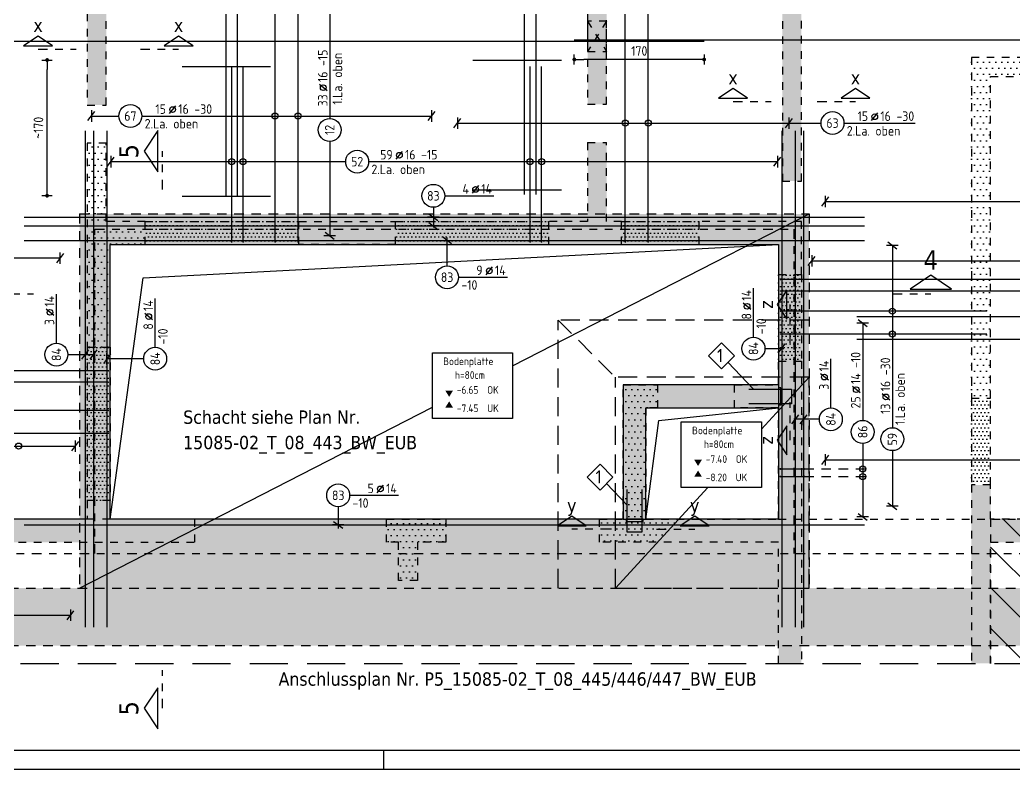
# Model space of a CAD drawing. Extents: x -45 to 98, y -32 to 51.
# Drawn here: x 16.69 to 29.7, y 0 to 9.81 of the extents above; entities that cross this region are included whole.
import ezdxf
from ezdxf.enums import TextEntityAlignment as Align

# ---------------------------------------------------------------- set-up
doc = ezdxf.new("R2010")
doc.units = 0
doc.header["$LTSCALE"] = 0.5
for name, pattern in [('AUSGEZOGEN', [1000.01, 1000, 0.01]), ('DASHDOTSMALL', [1.05, 0.5, -0.25, 0.05, -0.25]), ('DIVIDE2', [0.625, 0.25, -0.125, 0, -0.125, 0, -0.125]), ('DOT', [0.175, 0.05, -0.125]), ('GESTRICHELTX2', [1.5, 1, -0.5]), ('HIDDEN2', [0.187, 0.125, -0.062]), ('PUNKT', [0.175, 0.05, -0.125]), ('STRICHPUNKT2', [0.55, 0.25, -0.125, 0.05, -0.125]), ('VERDECKT', [0.375, 0.25, -0.125]), ('VERDECKTX2', [0.75, 0.5, -0.25])]:
    doc.linetypes.add(name, pattern=pattern)
for name, color, linetype in [('2.UG', 7, 'Continuous'), ('AFB', 7, 'Continuous'), ('AFU', 7, 'Continuous'), ('BETON', 7, 'Continuous'), ('Brüstung 2.UG', 7, 'Continuous'), ('grau_dunkel', 7, 'Continuous'), ('grau_hell', 7, 'Continuous'), ('grau_mittel', 7, 'Continuous'), ('HBT', 7, 'Continuous'), ('HILFE', 7, 'Continuous'), ('koten', 7, 'Continuous'), ('MASSE', 7, 'Continuous'), ('OBJEKT', 7, 'Continuous'), ('RAHMEN', 7, 'Continuous'), ('RND', 7, 'Continuous'), ('SCHNITTE', 7, 'Continuous'), ('SCHRAFF', 7, 'Continuous'), ('TEXT', 7, 'Continuous'), ('VERDECKT', 7, 'Continuous'), ('Versprung oberseitig', 7, 'Continuous'), ('WD', 7, 'Continuous')]:
    doc.layers.add(name, color=color, linetype=linetype)
doc.layers.add('NOPLOT', color=7, linetype='Continuous', plot=False)
doc.styles.add('helv', font='tahoma.ttf')
doc.styles.add('txt', font='isocp.shx')
doc.linetypes.add('AFU_50K', pattern='A,0.15,["/",Standard,S=0.2,R=0,X=-0.01,Y=-0.1],0.07,["/",Standard,S=0.2,R=0,X=-0.01,Y=-0.1],0.15', length=0.37)
doc.dimstyles.new('DOT_I', dxfattribs={"dimscale": 0.5, "dimtxt": 0.25, "dimasz": 0.25, "dimexe": 0.1, "dimexo": 0.3, "dimgap": 0.1, "dimtad": 1, "dimdec": 3, "dimzin": 3, "dimtxsty": 'txt', "dimblk": 'DOT', "dimblk1": 'DOT', "dimblk2": 'DOT', "dimsah": 1, "dimcen": 0.1, "dimse1": 1, "dimse2": 1, "dimazin": 0, "dimtfac": 1, "dimtdec": 4, "dimtix": 1, "dimtmove": 2, "dimatfit": 3, "dimfxl": 0, "dimtvp": 1, "dimtolj": 1, "dimtzin": 0, "dimarcsym": 0})
pattern_1 = [(0, (-77.654074, 474.12091), (0.025, 0.05), [0, -0.05])]
pattern_2 = [(0, (-1.49329, -23.60151), (0.0396875, 0.079375), [0, -0.079375])]

# ---------------------------------------------------------------- blocks, each defined once
blk = doc.blocks.new('okrd_o')
at = {"layer": 'koten', "color": 7, "linetype": 'Continuous'}
blk.add_solid([(-0.125, 0.202), (0.125, 0.202), (0, 0)], dxfattribs=at)
at = {"layer": 'koten', "style": 'txt'}
blk.add_attdef('OKRD', (0.25, 0.1), '', height=0.25, dxfattribs=at)
blk = doc.blocks.new('okrd_u')
at = {"layer": 'koten', "color": 7, "linetype": 'Continuous'}
blk.add_solid([(-0.125, -0.202), (0.125, -0.202), (0, 0)], dxfattribs=at)
at = {"layer": 'koten', "style": 'txt'}
blk.add_attdef('OKRD', (0.25, -0.35), '', height=0.25, dxfattribs=at)
blk = doc.blocks.new('lei_gre')
at = {"layer": 'RND', "color": 7, "linetype": 'Continuous'}
for p, q in [((-0.09, -0.12), (0.09, 0.12)), ((0, 0.15), (0, -0.15))]:
    blk.add_line(p, q, dxfattribs=at)
blk = doc.blocks.new('RND_LEI')
at = {"layer": 'RND', "color": 7, "linetype": 'Continuous'}
blk.add_line((1.022, 0.066), (1.19, 0.27), dxfattribs=at)
for centre, radius in [((0, 0), 0.3), ((1.106, 0.168), 0.075)]:
    blk.add_circle(centre, radius, dxfattribs=at)
at = {"layer": 'RND', "color": 7, "linetype": 'Continuous', "style": 'txt'}
blk.add_attdef('ANZ', text='', height=0.25, dxfattribs=at).set_placement((0.931, 0.057), align=Align.RIGHT)
for tag, p in [('DUM', (1.253, 0.057)), ('ABSTD', (1.674, 0.057)), ('POSTXT', (0.374, -0.327))]:
    blk.add_attdef(tag, p, '', height=0.25, dxfattribs=at)
blk.add_attdef('POSL', text='', height=0.25, dxfattribs=at).set_placement((0, 0), align=Align.MIDDLE)
blk = doc.blocks.new('DOT')
at = {"layer": 'MASSE', "color": 7, "linetype": 'Continuous'}
for p, q in [((0, 0), (-1, 0)), ((0, 0.54), (0, -0.54))]:
    blk.add_line(p, q, dxfattribs=at)
at = {"layer": 'MASSE', "color": 7, "linetype": 'Continuous', "const_width": 0.2}
blk.add_lwpolyline([(-0.1, 0, 1), (0.1, 0, 1)], format="xyb", close=True, dxfattribs=at)
blk = doc.blocks.new('*D53')
at = {"layer": 'Defpoints', "color": 0, "linetype": 'AUSGEZOGEN', "transparency": 16777216}
for p in [(17.045, 9.287), (17.045, 9.287), (17.045, 7.51)]:
    blk.add_point(p, dxfattribs=at)
at = {"layer": 'MASSE', "color": 0, "linetype": 'AUSGEZOGEN', "lineweight": -2, "transparency": 16777216}
blk.add_line((17.045, 7.635), (17.045, 9.162), dxfattribs=at)
at = {"layer": 'MASSE', "color": 0, "linetype": 'AUSGEZOGEN', "lineweight": -2, "transparency": 16777216, "xscale": 0.125, "yscale": 0.125, "zscale": 0.125}
for p, rotation in [((17.045, 9.287), 90), ((17.045, 7.51), 270)]:
    blk.add_blockref('DOT', p, dxfattribs=dict(at, rotation=rotation))
at = {"layer": 'MASSE', "color": 0, "linetype": 'AUSGEZOGEN', "transparency": 16777216, "insert": (16.932, 8.399), "char_height": 0.125, "attachment_point": 5, "rotation": 90, "style": 'txt'}
blk.add_mtext('\\A1;~170', dxfattribs=at)
blk = doc.blocks.new('*D55')
at = {"layer": 'Defpoints', "color": 0, "linetype": 'AUSGEZOGEN', "transparency": 16777216}
for p in [(23.947, 9.294), (23.947, 9.294), (25.647, 9.294)]:
    blk.add_point(p, dxfattribs=at)
at = {"layer": 'MASSE', "color": 0, "linetype": 'AUSGEZOGEN', "lineweight": -2, "transparency": 16777216}
blk.add_line((25.522, 9.294), (24.072, 9.294), dxfattribs=at)
at = {"layer": 'MASSE', "color": 0, "linetype": 'AUSGEZOGEN', "lineweight": -2, "transparency": 16777216, "xscale": 0.125, "yscale": 0.125, "zscale": 0.125, "rotation": 180}
blk.add_blockref('DOT', (23.947, 9.294), dxfattribs=at)
at = {"layer": 'MASSE', "color": 0, "linetype": 'AUSGEZOGEN', "lineweight": -2, "transparency": 16777216, "xscale": 0.125, "yscale": 0.125, "zscale": 0.125}
blk.add_blockref('DOT', (25.647, 9.294), dxfattribs=at)
at = {"layer": 'MASSE', "color": 0, "linetype": 'AUSGEZOGEN', "transparency": 16777216, "insert": (24.797, 9.406), "char_height": 0.125, "attachment_point": 5, "style": 'txt'}
blk.add_mtext('\\A1;170', dxfattribs=at)
blk = doc.blocks.new('A0-38-5')
at = {"layer": 'RAHMEN', "color": 5}
blk.add_line((2, 0.5), (156.4, 0.5), dxfattribs=at)
at = {"layer": 'RAHMEN', "color": 7}
blk.add_line((42.9, 0.5), (42.9, 0), dxfattribs=at)
at = {"layer": 'RAHMEN'}
blk.add_line((0, 0), (156.9, 0), dxfattribs=at)
blk = doc.blocks.new('SCHN-1')
at = {"layer": 'SCHNITTE', "color": 5, "linetype": 'Continuous'}
blk.add_lwpolyline([(0.54, 0.125), (0, 0.485), (-0.54, 0.125)], close=True, dxfattribs=at)
at = {"layer": 'SCHNITTE', "color": 6, "linetype": 'Continuous', "style": 'helv'}
blk.add_attdef('SCHN-1', text='', height=0.5, dxfattribs=at).set_placement((0, 0.635), align=Align.CENTER)
blk = doc.blocks.new('SCHN-2')
at = {"layer": 'SCHNITTE', "color": 6, "linetype": 'Continuous'}
blk.add_lwpolyline([(0.378, 0.088), (0, 0.34), (-0.378, 0.088)], close=True, dxfattribs=at)
at = {"layer": 'SCHNITTE', "color": 1, "linetype": 'DASHDOTSMALL', "style": 'helv'}
blk.add_attdef('SCHN-2', text='', height=0.35, dxfattribs=at).set_placement((0, 0.45), align=Align.CENTER)

msp = doc.modelspace()

# ---------------------------------------------------------------- hatches: boundary and pattern name
at = {"layer": 'Brüstung 2.UG', "linetype": 'DOT'}
h = msp.add_hatch(dxfattribs=at)
h.set_pattern_fill('DOTS', color=102, scale=0.8, double=1)
h.set_pattern_definition(pattern_1)
h.paths.add_polyline_path([(18.3302, 7.172), (18.3302, 6.872), (20.3402, 6.872), (20.3402, 7.172)])
h = msp.add_hatch(dxfattribs=at)
h.set_pattern_fill('DOTS', color=102, scale=0.8, double=1)
h.set_pattern_definition(pattern_1)
h.paths.add_polyline_path([(21.6002, 7.172), (21.6002, 6.872), (23.6102, 6.872), (23.6102, 7.172)])
h = msp.add_hatch(dxfattribs=at)
h.set_pattern_fill('DOTS', color=102, scale=0.8, double=1)
h.set_pattern_definition(pattern_1)
h.paths.add_polyline_path([(24.5652, 7.172), (24.5652, 6.872), (25.5752, 6.872), (25.5752, 7.172)])
h = msp.add_hatch(dxfattribs=at)
h.set_pattern_fill('DOTS', color=102, scale=0.8, double=1)
h.set_pattern_definition(pattern_1)
h.paths.add_polyline_path([(26.6202, 5.342), (26.9202, 5.342), (26.9202, 6.477), (26.6202, 6.477)])
h = msp.add_hatch(dxfattribs=at)
h.set_pattern_fill('DOTS', color=102, scale=0.8, double=1)
h.set_pattern_definition(pattern_1)
h.paths.add_polyline_path([(17.8702, 5.527), (17.5702, 5.527), (17.5702, 3.517), (17.8702, 3.517)])
h = msp.add_hatch(dxfattribs=at)
h.set_pattern_fill('DOTS', color=102, scale=0.8, double=1)
h.set_pattern_definition(pattern_1)
h.paths.add_polyline_path([(29.3952, 4.857), (29.1452, 4.857), (29.1452, 3.722), (29.3952, 3.722)])
at = {"layer": 'grau_dunkel'}
h = msp.add_hatch(color=21, dxfattribs=at)
h.paths.add_polyline_path([(27.0202, 7.272), (17.4702, 7.272), (17.4702, 3.272), (17.8702, 3.272), (17.8702, 6.872), (26.6202, 6.872), (26.6202, 5.1332), (27.0202, 5.1332)])
h.paths.add_polyline_path([(24.8839, 3.272), (24.5839, 3.272), (24.4839, 3.272), (24.4839, 2.372), (27.0202, 2.372), (27.0202, 3.272), (26.6202, 3.272)])
h.paths.add_polyline_path([(24.4839, 2.372), (24.4839, 3.272), (17.8702, 3.272), (17.4702, 3.272), (17.4702, 2.372)])
h.paths.add_polyline_path([(26.6202, 3.272), (27.0202, 3.272), (27.0202, 5.1332), (26.6202, 5.1332), (26.6202, 5.0332), (26.6202, 4.7332)], flags=16)
at = {"layer": 'grau_hell'}
h = msp.add_hatch(color=9, dxfattribs=at)
h.paths.add_polyline_path([(40.9252, 1.617), (40.1702, 2.372), (4.1702, 2.372), (4.1702, 1.617)])
h.paths.add_polyline_path([(40.1702, 2.372), (40.9252, 1.617), (40.9252, 3.272), (40.1702, 3.272)])
at = {"layer": 'grau_mittel'}
msp.add_hatch(color=61, dxfattribs=at).paths.add_polyline_path([(26.6202, 5.032), (24.5852, 5.032), (24.5852, 3.272), (24.8852, 3.272), (24.8852, 4.732), (26.6202, 4.732)])
at = {"layer": 'SCHRAFF', "linetype": 'AUSGEZOGEN'}
h = msp.add_hatch(dxfattribs=at)
h.set_pattern_fill('DOTS', scale=0.05, double=1)
h.set_pattern_definition(pattern_2)
h.paths.add_polyline_path([(38.2202, 11.997), (38.2202, 14.772), (39.8702, 14.772), (39.8702, 11.997)], flags=16)
h.paths.add_polyline_path([(4.1702, 1.3845), (4.4702, 1.3845), (4.4702, 2.972), (7.8952, 2.972), (7.8952, 1.3845), (8.1452, 1.3845), (8.1452, 3.947), (7.8952, 3.947), (7.8952, 3.272), (4.4702, 3.272), (4.4702, 10.757), (7.8952, 10.757), (7.8952, 9.682), (8.1452, 9.682), (8.1452, 11.697), (8.8102, 11.697), (8.8102, 11.997), (7.6802, 11.997), (7.6802, 13.357), (15.1502, 13.357), (15.1502, 11.997), (14.9502, 11.997), (14.9502, 11.697), (17.5702, 11.697), (17.5702, 8.697), (17.8202, 8.697), (17.8202, 11.697), (24.1202, 11.697), (24.1202, 8.707), (24.3702, 8.707), (24.3702, 11.697), (26.9202, 11.697), (26.9202, 13.417), (26.6702, 13.417), (26.6702, 11.997), (22.2902, 11.997), (22.2902, 14.772), (26.6702, 14.772), (26.6702, 14.552), (26.9202, 14.552), (26.9202, 14.772), (29.1452, 14.772), (29.1452, 13.722), (29.3952, 13.722), (29.3952, 14.772), (37.9202, 14.772), (37.9202, 11.997), (29.3952, 11.997), (29.3952, 12.587), (29.1452, 12.587), (29.1452, 11.697), (31.6452, 11.697), (31.6452, 11.512), (31.8952, 11.512), (31.8952, 11.697), (39.8702, 11.697), (39.8702, 3.272), (31.8952, 3.272), (31.8952, 8.422), (31.6452, 8.422), (31.6452, 3.272), (29.3952, 3.272), (29.3952, 3.722), (29.1452, 3.722), (29.1452, 1.3845), (29.3952, 1.3845), (29.3952, 2.972), (36.6452, 2.972), (36.6452, 1.3845), (36.8952, 1.3845), (36.8952, 2.972), (39.1452, 2.972), (39.1452, 1.3845), (39.3952, 1.3845), (39.3952, 2.972), (42.8702, 2.972), (42.8702, 1.3845), (43.1702, 1.3845), (43.1702, 3.272), (40.1702, 3.272), (40.1702, 15.072), (21.9902, 15.072), (21.9902, 11.997), (15.4502, 11.997), (15.4502, 13.657), (7.3802, 13.657), (7.3802, 11.057), (4.1702, 11.057)])
h = msp.add_hatch(dxfattribs=at)
h.set_pattern_fill('DOTS', scale=0.05, double=1)
h.set_pattern_definition(pattern_2)
h.paths.add_polyline_path([(26.9202, 11.197), (26.6702, 11.197), (26.6702, 7.702), (26.9202, 7.702)])
h.paths.add_polyline_path([(21.6002, 7.172), (20.3402, 7.172), (20.3402, 6.872), (21.6002, 6.872)])
h.paths.add_polyline_path([(24.5652, 7.172), (24.3702, 7.172), (24.3702, 8.207), (24.1202, 8.207), (24.1202, 7.172), (23.6102, 7.172), (23.6102, 6.872), (24.5652, 6.872)])
h.paths.add_polyline_path([(26.8253, 7.172), (25.5752, 7.172), (25.5752, 6.872), (26.2406, 6.872)])
h.paths.add_polyline_path([(26.9202, 7.172), (26.8253, 7.172), (26.2406, 6.872), (26.6202, 6.872), (26.6202, 6.477), (26.9202, 6.477)])
h.paths.add_polyline_path([(26.9202, 5.0231), (26.9202, 5.342), (26.6202, 5.342), (26.6202, 5.032), (26.0452, 5.032), (26.0452, 4.732), (26.6202, 4.732), (26.6202, 4.6965)])
h.paths.add_polyline_path([(26.6202, 1.3845), (26.9202, 1.3845), (26.9202, 5.0231), (26.6202, 4.6965), (26.6202, 3.272), (25.3119, 3.272), (25.0363, 2.972), (26.6202, 2.972)])
h = msp.add_hatch(dxfattribs=at)
h.set_pattern_fill('DOTS', scale=0.05, double=1)
h.set_pattern_definition(pattern_2)
h.paths.add_polyline_path([(31.8952, 9.502), (31.6452, 9.502), (31.6452, 9.322), (29.1452, 9.322), (29.1452, 4.857), (29.3952, 4.857), (29.3952, 9.072), (31.6452, 9.072), (31.6452, 8.622), (31.8952, 8.622)])
h = msp.add_hatch(dxfattribs=at)
h.set_pattern_fill('DOTS', scale=0.05, double=1)
h.set_pattern_definition(pattern_2)
h.paths.add_polyline_path([(18.3302, 7.172), (17.8202, 7.172), (17.8202, 8.197), (17.5702, 8.197), (17.5702, 5.527), (17.8702, 5.527), (17.8702, 6.872), (18.3302, 6.872)])
h = msp.add_hatch(dxfattribs=at)
h.set_pattern_fill('DOTS', scale=0.05, double=1)
h.set_pattern_definition(pattern_2)
h.paths.add_polyline_path([(24.8852, 4.732), (25.0352, 4.732), (25.0352, 5.032), (24.5852, 5.032), (24.5852, 3.272), (24.2752, 3.272), (24.2752, 2.972), (25.0363, 2.972), (25.3119, 3.272), (24.8852, 3.272)])
h = msp.add_hatch(dxfattribs=at)
h.set_pattern_fill('DOTS', scale=0.05, double=1)
h.set_pattern_definition(pattern_2)
h.paths.add_polyline_path([(18.9802, 3.1468), (18.6396, 2.972), (18.9802, 2.972)], flags=17)
h.paths.add_polyline_path([(10.3702, 1.3845), (10.6702, 1.3845), (10.6702, 2.972), (18.6396, 2.972), (18.9802, 3.1468), (18.9802, 3.272), (17.8702, 3.272), (17.8702, 3.517), (17.5702, 3.517), (17.5702, 3.272), (13.1802, 3.272), (13.1802, 3.422), (12.9302, 3.422), (12.9302, 3.272), (10.6702, 3.272), (10.6702, 3.422), (10.3702, 3.422)])
h = msp.add_hatch(dxfattribs=at)
h.set_pattern_fill('DOTS', scale=0.05, double=1)
h.set_pattern_definition([(0, (0, -0.51239), (0.0396875, 0.079375), [0, -0.079375])])
h.paths.add_polyline_path([(22.2652, 3.272), (21.4902, 3.272), (21.4902, 2.972), (21.6452, 2.972), (21.6452, 2.472), (21.8952, 2.472), (21.8952, 2.972), (22.2652, 2.972)])
h = msp.add_hatch(dxfattribs=at)
h.set_pattern_fill('ANSI31', color=8, scale=3, angle=90, style=0, double=1)
h.set_pattern_definition([(135, (-74.4147, 543.17856), (-0.26516504, -0.26516504), [])])
h.paths.add_polyline_path([(29.3952, 1.3845), (36.7702, 1.3845), (36.7702, 3.272), (29.3952, 3.272)])
h.paths.add_polyline_path([(36.7702, 1.3845), (36.8952, 1.3845), (36.8952, 3.272), (36.7702, 3.272)])

# ---------------------------------------------------------------- linework, layer by layer
at = {"layer": '2.UG', "color": 7, "linetype": 'DOT'}
for p, q in [((17.5702, 11.697), (17.5702, 8.697)), ((17.8202, 8.697), (17.8202, 11.697)), ((24.1202, 11.697), (24.1202, 8.707)), ((24.3702, 8.707), (24.3702, 11.697)), ((26.6702, 11.197), (26.6702, 7.702)), ((26.9202, 7.702), (26.9202, 11.197)), ((31.6452, 9.322), (29.1452, 9.322)), ((29.1452, 9.322), (29.1452, 4.857)), ((29.3952, 4.857), (29.3952, 9.072)), ((29.3952, 9.072), (31.6452, 9.072)), ((24.1202, 8.707), (24.3702, 8.707)), ((24.1202, 8.207), (24.1202, 7.172)), ((24.1202, 8.207), (24.3702, 8.207)), ((24.3702, 7.172), (24.3702, 8.207)), ((17.5702, 8.197), (17.5702, 5.527)), ((17.8202, 7.172), (17.8202, 8.197)), ((26.6702, 7.702), (26.9202, 7.702)), ((18.3302, 7.172), (17.8202, 7.172)), ((18.3302, 6.872), (18.3302, 7.172)), ((24.1202, 7.172), (23.6102, 7.172)), ((23.6102, 7.172), (23.6102, 6.872)), ((24.5652, 7.172), (24.3702, 7.172)), ((24.5652, 6.872), (24.5652, 7.172)), ((26.9202, 7.172), (25.5752, 7.172)), ((25.5752, 7.172), (25.5752, 6.872)), ((26.9202, 6.477), (26.9202, 7.172)), ((17.8702, 5.527), (17.8702, 6.872)), ((17.8702, 6.872), (18.3302, 6.872)), ((23.6102, 6.872), (24.5652, 6.872)), ((25.5752, 6.872), (26.6202, 6.872)), ((26.6202, 6.872), (26.6202, 6.477)), ((26.6202, 6.477), (26.9202, 6.477)), ((17.5702, 5.527), (17.8702, 5.527)), ((29.1452, 4.857), (29.3952, 4.857)), ((29.3952, 3.722), (29.1452, 3.722)), ((29.1452, 3.722), (29.1452, 1.3845)), ((29.3952, 3.272), (29.3952, 3.722)), ((31.6452, 3.272), (29.3952, 3.272))]:
    msp.add_line(p, q, dxfattribs=at)
for points in [[(17.5702, 8.697), (17.8202, 8.697)], [(17.8202, 8.197), (17.5702, 8.197)], [(26.6202, 1.3845), (26.6202, 2.972), (24.2752, 2.972), (24.2752, 3.272), (24.5852, 3.272), (24.5852, 5.032), (25.0352, 5.032), (25.0352, 4.732), (24.8852, 4.732), (24.8852, 3.272), (26.6202, 3.272), (26.6202, 4.732), (26.0452, 4.732), (26.0452, 5.032), (26.6202, 5.032), (26.6202, 5.342), (26.9202, 5.342), (26.9202, 1.3845)], [(10.6702, 1.3845), (10.6702, 2.972), (18.9802, 2.972), (18.9802, 3.272), (17.8702, 3.272), (17.8702, 3.517), (17.5702, 3.517), (17.5702, 3.272), (13.1802, 3.272), (13.1802, 3.422), (12.9302, 3.422), (12.9302, 3.272), (10.6702, 3.272), (10.6702, 3.422), (10.3702, 3.422)], [(21.4902, 3.272), (22.2652, 3.272), (22.2652, 2.972), (21.8952, 2.972), (21.8952, 2.472), (21.6452, 2.472), (21.6452, 2.972), (21.4902, 2.972), (21.4902, 3.272)], [(29.3952, 1.3845), (29.3952, 2.972), (36.6452, 2.972), (36.6452, 1.3845)]]:
    msp.add_lwpolyline(points, dxfattribs=at)
msp.add_lwpolyline([(20.3402, 7.172), (21.6002, 7.172), (21.6002, 6.872), (20.3402, 6.872)], close=True, dxfattribs=at)
at = {"layer": 'AFB', "color": 1, "linetype": 'DIVIDE2'}
for p, q in [((17.6702, 7.072), (26.8202, 7.072)), ((17.6702, 2.822), (17.6702, 7.072)), ((26.8202, 7.072), (26.8202, 2.822)), ((4.3452, 2.822), (39.9952, 2.822))]:
    msp.add_line(p, q, dxfattribs=at)
at = {"layer": 'AFU', "color": 8, "linetype": 'AFU_50K'}
for p, q in [((26.6202, 5.032), (26.6202, 4.732)), ((24.5852, 3.272), (24.8852, 3.272))]:
    msp.add_line(p, q, dxfattribs=at)
at = {"layer": 'BETON', "color": 6, "linetype": 'AUSGEZOGEN'}
for p, q in [((26.6202, 5.032), (24.5852, 5.032)), ((24.5852, 5.032), (24.5852, 3.272)), ((24.8852, 4.732), (26.6202, 4.732)), ((24.8852, 3.272), (24.8852, 4.732))]:
    msp.add_line(p, q, dxfattribs=at)
for points in [[(24.5852, 3.272), (17.8702, 3.272), (17.8702, 6.872), (26.6202, 6.872), (26.6202, 5.032)], [(26.6202, 4.732), (26.6202, 3.272), (24.8852, 3.272)]]:
    msp.add_lwpolyline(points, dxfattribs=at)
at = {"layer": 'Brüstung 2.UG', "color": 102, "linetype": 'DOT'}
for p, q in [((18.3302, 7.172), (20.3402, 7.172)), ((21.6002, 7.172), (23.6102, 7.172)), ((24.5652, 7.172), (25.5752, 7.172)), ((18.3302, 6.872), (20.3402, 6.872)), ((21.6002, 6.872), (23.6102, 6.872)), ((24.5652, 6.872), (25.5752, 6.872)), ((26.6202, 6.477), (26.6202, 5.342)), ((26.9202, 6.477), (26.9202, 5.342)), ((17.5702, 5.527), (17.5702, 3.517)), ((17.8702, 5.527), (17.8702, 3.517)), ((29.1452, 4.857), (29.1452, 3.722)), ((29.3952, 3.722), (29.3952, 4.857))]:
    msp.add_line(p, q, dxfattribs=at)
at = {"layer": 'HBT', "color": 7, "linetype": 'AUSGEZOGEN'}
for points in [[(25.8721, 5.2439), (25.7024, 5.4136), (25.8721, 5.5833), (26.0418, 5.4136)], [(24.2833, 3.6554), (24.1136, 3.8251), (24.2833, 3.9948), (24.453, 3.8251)]]:
    msp.add_lwpolyline(points, close=True, dxfattribs=at)
at = {"layer": 'HILFE', "color": 102, "linetype": 'AUSGEZOGEN'}
for p, q in [((23.1384, 5.2803), (27.0202, 7.272)), ((18.3005, 6.4338), (26.6202, 6.872)), ((17.8702, 3.272), (18.3005, 6.4338)), ((25.957, 5.3287), (26.2915, 4.978)), ((26.3969, 4.4533), (27.0202, 5.132)), ((17.4702, 2.372), (22.0889, 4.7418)), ((25.0522, 4.566), (26.6202, 4.732)), ((24.8852, 3.272), (25.0522, 4.566)), ((24.3681, 3.7402), (24.6392, 3.456)), ((24.4842, 2.3709), (25.694, 3.6881))]:
    msp.add_line(p, q, dxfattribs=at)
at = {"layer": 'HILFE', "color": 102, "linetype": 'GESTRICHELTX2'}
msp.add_line((3.9476, 1.3845), (43.9156, 1.3845), dxfattribs=at)
at = {"layer": 'NOPLOT', "color": 191, "linetype": 'AUSGEZOGEN'}
for p, q in [((22.6201, 9.2873), (23.7778, 9.2873)), ((18.8119, 9.2039), (19.9697, 9.2039)), ((22.6201, 7.5873), (23.7778, 7.5873)), ((18.8119, 7.5039), (19.9697, 7.5039))]:
    msp.add_line(p, q, dxfattribs=at)
at = {"layer": 'OBJEKT', "color": 1, "linetype": 'AUSGEZOGEN'}
for points in [[(22.0889, 5.4538), (23.1384, 5.4538), (23.1384, 4.5937), (22.0889, 4.5937)], [(25.3474, 4.5482), (26.3969, 4.5482), (26.3969, 3.6881), (25.3474, 3.6881)]]:
    msp.add_lwpolyline(points, close=True, dxfattribs=at)
at = {"layer": 'RND', "color": 7, "linetype": 'AUSGEZOGEN'}
for p, q in [((20.7446, 11.6379), (20.7446, 8.5219)), ((17.625, 8.5538), (17.9856, 8.5538)), ((18.2856, 8.5538), (22.0789, 8.5538)), ((22.4163, 8.4608), (26.7561, 8.4608)), ((26.7561, 8.4608), (27.1769, 8.4608)), ((27.4769, 8.4608), (28.4082, 8.4608)), ((20.7446, 8.2219), (20.7446, 6.9858)), ((17.8801, 7.9561), (20.9539, 7.9561)), ((21.2539, 7.9561), (26.6052, 7.9561)), ((22.2514, 7.5088), (22.8914, 7.5088)), ((27.2321, 7.4349), (36.5701, 7.4349)), ((28.1106, 6.86), (28.1106, 4.4712)), ((17.2142, 6.6921), (15.2906, 6.6921)), ((27.0544, 6.656), (37.0907, 6.656)), ((22.4312, 6.4424), (23.0712, 6.4424)), ((26.2919, 5.6581), (26.2919, 6.2981)), ((17.1669, 5.5795), (17.1669, 6.2195)), ((18.4597, 5.5243), (18.4597, 6.1643)), ((27.7217, 5.8425), (27.7217, 4.5668)), ((27.3052, 4.7317), (27.3052, 5.3717)), ((8.5898, 4.2308), (17.4135, 4.2308)), ((27.7217, 4.2668), (27.7217, 3.3047)), ((28.1106, 4.1712), (28.1106, 3.4441)), ((27.2321, 4.0512), (36.5701, 4.0512)), ((21.0058, 3.586), (21.6458, 3.586)), ((13.9388, 2.0152), (17.3518, 2.0152))]:
    msp.add_line(p, q, dxfattribs=at)
at = {"layer": 'RND', "color": 102, "linetype": 'AUSGEZOGEN'}
for p, q in [((22.1014, 7.3588), (22.1014, 7.0956)), ((22.2812, 6.5924), (22.2812, 6.9609)), ((26.4419, 5.5081), (26.6913, 5.5081)), ((17.3169, 5.4295), (17.6684, 5.4295)), ((18.3097, 5.3743), (17.8168, 5.3743)), ((27.1552, 4.5817), (26.8209, 4.5817)), ((20.8558, 3.436), (20.8558, 3.1514))]:
    msp.add_line(p, q, dxfattribs=at)
at = {"layer": 'RND', "color": 102, "linetype": 'VERDECKT'}
for p, q in [((26.9566, 3.9317), (27.7717, 3.9317)), ((26.9566, 3.8317), (27.7717, 3.8317))]:
    msp.add_line(p, q, dxfattribs=at)
at = {"layer": 'RND', "color": 1, "linetype": 'AUSGEZOGEN'}
for points in [[(23.2954, 7.5278), (23.2954, 15.0278)], [(23.4454, 7.5278), (23.4454, 15.0278)], [(24.6143, 6.9039), (24.6143, 14.4539)], [(24.9143, 6.9039), (24.9143, 14.4539)], [(19.3887, 7.5099), (19.3887, 11.9599)], [(19.5387, 7.5099), (19.5387, 11.9599)], [(20.0298, 6.9039), (20.0298, 11.9563)], [(20.3298, 6.9039), (20.3298, 11.9563)], [(25.6466, 9.5287), (11.6466, 9.5287)], [(25.6466, 9.5287), (11.6466, 9.5287)], [(25.6466, 9.5287), (11.6466, 9.5287)], [(25.6466, 9.5287), (11.6466, 9.5287)], [(35.9466, 9.5464), (23.9466, 9.5464)], [(19.4614, 6.9039), (19.4614, 9.2039)], [(19.6114, 6.9039), (19.6114, 9.2039)], [(23.3681, 6.9039), (23.3681, 9.2039)], [(23.5181, 6.9039), (23.5181, 9.2039)], [(17.5447, 8.3592), (17.5447, 1.8592)], [(17.6533, 8.3592), (17.6533, 1.8592)], [(17.8286, 8.3592), (17.8286, 1.8592)], [(26.6619, 8.3592), (26.6619, 1.8592)], [(26.8371, 8.3592), (26.8371, 1.8592)], [(26.9458, 8.3592), (26.9458, 1.8592)], [(16.7452, 7.2297), (27.7452, 7.2297)], [(16.7452, 7.1146), (27.7452, 7.1146)], [(16.7452, 6.9243), (27.7452, 6.9243)], [(39.1466, 6.4117), (26.6466, 6.4117)], [(39.1466, 6.2617), (26.6466, 6.2617)], [(29.3466, 5.9979), (26.6466, 5.9979)], [(40.1466, 5.9254), (27.6466, 5.9254)], [(29.3466, 5.6979), (26.6466, 5.6979)], [(40.1466, 5.6254), (27.6466, 5.6254)], [(17.8466, 5.2169), (8.3966, 5.2169)], [(17.8466, 5.0669), (8.3966, 5.0669)], [(26.2302, 4.978), (26.6202, 4.978), (26.7902, 4.978), (26.7902, 4.786), (26.6202, 4.786), (26.2302, 4.786)], [(17.8466, 4.6978), (11.7966, 4.6978)], [(17.8466, 4.3978), (11.7966, 4.3978)], [(26.6446, 3.9317), (26.9566, 3.9317)], [(26.6446, 3.8317), (26.9566, 3.8317)], [(24.8312, 3.662), (24.8312, 3.272), (24.8312, 3.102), (24.6392, 3.102), (24.6392, 3.272), (24.6392, 3.662)], [(16.7452, 3.1998), (27.7452, 3.1998)]]:
    msp.add_lwpolyline(points, dxfattribs=at)
at = {"layer": 'RND', "color": 7, "linetype": 'AUSGEZOGEN'}
for points, const_width in [([(19.4564, 6.9039, 1), (19.4664, 6.9039, 1)], 0.01), ([(19.6064, 6.9039, 1), (19.6164, 6.9039, 1)], 0.01), ([(20.0248, 6.9039, 1), (20.0348, 6.9039, 1)], 0.01), ([(20.3248, 6.9039, 1), (20.3348, 6.9039, 1)], 0.01), ([(23.3631, 6.9039, 1), (23.3731, 6.9039, 1)], 0.01), ([(23.5131, 6.9039, 1), (23.5231, 6.9039, 1)], 0.01), ([(24.6093, 6.9039, 1), (24.6193, 6.9039, 1)], 0.01), ([(24.9093, 6.9039, 1), (24.9193, 6.9039, 1)], 0.01), ([(26.6416, 6.4117, 1), (26.6516, 6.4117, 1)], 0.01), ([(26.6416, 6.2617, 1), (26.6516, 6.2617, 1)], 0.01), ([(26.6416, 5.9979, 1), (26.6516, 5.9979, 1)], 0.01), ([(26.6416, 5.6979, 1), (26.6516, 5.6979, 1)], 0.01), ([(17.8416, 5.2169, 1), (17.8516, 5.2169, 1)], 0.01), ([(17.8416, 5.0669, 1), (17.8516, 5.0669, 1)], 0.01), ([(17.8416, 4.6978, 1), (17.8516, 4.6978, 1)], 0.01), ([(17.8416, 4.3978, 1), (17.8516, 4.3978, 1)], 0.01), ([(26.6384, 3.9317, 1), (26.6509, 3.9317, 1)], 0.0125), ([(26.9504, 3.9317, 1), (26.9629, 3.9317, 1)], 0.0125), ([(26.6384, 3.8317, 1), (26.6509, 3.8317, 1)], 0.0125), ([(26.9504, 3.8317, 1), (26.9629, 3.8317, 1)], 0.0125)]:
    msp.add_lwpolyline(points, format="xyb", close=True, dxfattribs=dict(at, const_width=const_width))
at = {"layer": 'RND', "color": 102, "linetype": 'AUSGEZOGEN'}
for points in [[(26.6502, 4.771), (26.6502, 4.993), (26.6202, 4.993), (26.6202, 4.771)], [(24.6242, 3.242), (24.8462, 3.242), (24.8462, 3.272), (24.6242, 3.272)]]:
    msp.add_lwpolyline(points, close=True, dxfattribs=at)
at = {"layer": 'RND', "color": 7, "linetype": 'AUSGEZOGEN'}
for centre in [(20.0298, 8.5538), (20.3298, 8.5538), (24.6143, 8.4608), (24.9143, 8.4608), (19.4614, 7.9561), (19.6114, 7.9561), (23.3681, 7.9561), (23.5181, 7.9561), (28.1106, 5.9979), (28.1106, 5.6979), (16.671, 4.2308), (27.7217, 3.9317), (27.7217, 3.8317)]:
    msp.add_circle(centre, 0.04, dxfattribs=at)
at = {"layer": 'SCHNITTE', "color": 6, "linetype": 'STRICHPUNKT2'}
for p, q in [((16.9269, 9.4301), (17.4269, 9.4301)), ((18.2662, 9.4301), (18.7662, 9.4301)), ((26.0243, 8.7422), (26.5243, 8.7422)), ((27.1277, 8.7422), (27.6277, 8.7422)), ((26.7733, 5.5837), (26.7733, 6.0837)), ((26.7733, 4.3064), (26.7733, 4.8064)), ((24.4135, 3.1413), (23.9135, 3.1413)), ((25.0225, 3.1413), (25.5225, 3.1413))]:
    msp.add_line(p, q, dxfattribs=at)
at = {"layer": 'SCHNITTE', "color": 5, "linetype": 'STRICHPUNKT2'}
for p, q in [((18.5562, 7.5927), (18.5562, 8.0927)), ((16.3652, 6.2254), (16.8652, 6.2254)), ((28.1142, 6.2254), (28.6142, 6.2254)), ((18.5562, 0.7967), (18.5562, 1.2967))]:
    msp.add_line(p, q, dxfattribs=at)
at = {"layer": 'VERDECKT', "color": 7, "linetype": 'VERDECKT'}
for p, q in [((17.4702, 7.272), (27.0202, 7.272)), ((17.4702, 7.272), (17.4702, 2.372)), ((27.0202, 7.272), (27.0202, 2.372)), ((4.1702, 2.372), (40.1702, 2.372)), ((4.1702, 1.617), (40.9252, 1.617))]:
    msp.add_line(p, q, dxfattribs=at)
at = {"layer": 'VERDECKT', "color": 7, "linetype": 'VERDECKTX2'}
for p, q in [((27.0202, 5.882), (23.7352, 5.882)), ((23.7352, 2.372), (23.7352, 5.882)), ((23.7352, 5.882), (24.4852, 5.132)), ((27.0202, 5.132), (24.4852, 5.132)), ((24.4852, 2.372), (24.4852, 5.132)), ((27.0202, 2.372), (27.0202, 5.132)), ((24.4852, 2.372), (27.0202, 2.372))]:
    msp.add_line(p, q, dxfattribs=at)
at = {"layer": 'Versprung oberseitig', "color": 1, "linetype": 'HIDDEN2'}
for p, q in [((17.8702, 3.272), (4.4702, 3.272)), ((26.6202, 3.272), (39.8702, 3.272)), ((29.3952, 3.272), (29.3952, 1.3845))]:
    msp.add_line(p, q, dxfattribs=at)
at = {"layer": 'WD', "color": 7, "linetype": 'PUNKT'}
for p, q in [((24.1202, 9.797), (24.3702, 9.397)), ((24.3702, 9.797), (24.1202, 9.397))]:
    msp.add_line(p, q, dxfattribs=at)
msp.add_lwpolyline([(24.3702, 9.797), (24.1202, 9.797), (24.1202, 9.397), (24.3702, 9.397)], close=True, dxfattribs=at)

# ---------------------------------------------------------------- block references
at = {"layer": 'koten', "color": 6, "linetype": 'AUSGEZOGEN', "xscale": 0.4, "yscale": 0.4, "zscale": 0.4}
for name, p, values in [('okrd_o', (22.3083, 4.8761), {'OKRD': '-6.65  OK'}), ('okrd_u', (22.3083, 4.8161), {'OKRD': '-7.45  UK'}), ('okrd_o', (25.5668, 3.9705), {'OKRD': '-7.40  OK'}), ('okrd_u', (25.5668, 3.9105), {'OKRD': '-8.20  UK'})]:
    msp.add_blockref(name, p, dxfattribs=at).add_auto_attribs(values)
at = {"layer": 'RAHMEN', "color": 102, "xscale": 0.5, "yscale": 0.5, "zscale": 0.5}
msp.add_blockref('A0-38-5', (0, 0), dxfattribs=at)
at = {"layer": 'RND', "color": 7, "linetype": 'AUSGEZOGEN', "xscale": 0.5, "yscale": 0.5, "zscale": 0.5, "rotation": 90}
for p, values in [((20.7446, 8.3719), {'POSL': '12', 'DUM': '16', 'ANZ': '33', 'ABSTD': '-15', 'POSTXT': '  1.La. oben'}), ((26.2919, 5.5081), {'POSL': '84', 'DUM': '14', 'ANZ': '8', 'POSTXT': '-10'}), ((17.1669, 5.4295), {'POSL': '84', 'DUM': '14', 'ANZ': '3'}), ((18.4597, 5.3743), {'POSL': '84', 'DUM': '14', 'ANZ': '8', 'POSTXT': '-10'}), ((27.3052, 4.5817), {'POSL': '84', 'DUM': '14', 'ANZ': '3'}), ((27.7217, 4.4168), {'POSL': '86', 'DUM': '14', 'ANZ': '25', 'ABSTD': '-10'}), ((28.1106, 4.3212), {'POSL': '59', 'DUM': '16', 'ANZ': '13', 'ABSTD': '-30', 'POSTXT': '1.La. oben'})]:
    msp.add_blockref('RND_LEI', p, dxfattribs=at).add_auto_attribs(values)
at = {"layer": 'RND', "color": 7, "linetype": 'AUSGEZOGEN', "xscale": 0.5, "yscale": 0.5, "zscale": 0.5}
for p in [(17.625, 8.5538), (22.0789, 8.5538), (22.4163, 8.4608), (26.7561, 8.4608), (17.8801, 7.9561), (26.6052, 7.9561), (27.2321, 7.4349), (27.0544, 6.656), (17.4135, 4.2308), (27.2321, 4.0512), (17.3518, 2.0152)]:
    msp.add_blockref('lei_gre', p, dxfattribs=at)
for p, values in [((18.1356, 8.5538), {'POSL': '67', 'DUM': '16', 'ANZ': '15', 'ABSTD': '-30', 'POSTXT': '2.La. oben'}), ((27.3269, 8.4608), {'POSL': '63', 'DUM': '16', 'ANZ': '15', 'ABSTD': '-30', 'POSTXT': '2.La. oben'}), ((21.1039, 7.9561), {'POSL': '52', 'DUM': '16', 'ANZ': '59', 'ABSTD': '-15', 'POSTXT': '2.La. oben'}), ((22.1014, 7.5088), {'POSL': '83', 'DUM': '14', 'ANZ': '4'}), ((22.2812, 6.4424), {'POSL': '83', 'DUM': '14', 'ANZ': '9', 'POSTXT': '-10'}), ((20.8558, 3.586), {'POSL': '83', 'DUM': '14', 'ANZ': '5', 'POSTXT': '-10'})]:
    msp.add_blockref('RND_LEI', p, dxfattribs=at).add_auto_attribs(values)
at = {"layer": 'RND', "color": 102, "linetype": 'AUSGEZOGEN', "xscale": 0.5, "yscale": 0.5, "zscale": 0.5}
for p, rotation in [((22.1014, 7.2297), 270), ((22.1014, 7.1146), 270), ((22.2812, 6.9243), 90), ((17.8286, 5.3743), 180), ((26.8371, 4.5817), 180), ((26.9458, 4.5817), 180), ((20.8558, 3.1998), 270)]:
    msp.add_blockref('lei_gre', p, dxfattribs=dict(at, rotation=rotation))
at = {"layer": 'RND', "color": 7, "linetype": 'AUSGEZOGEN', "xscale": 0.5, "yscale": 0.5, "zscale": 0.5}
for p, rotation in [((20.7446, 6.9858), 270), ((28.1106, 6.86), 270), ((17.2142, 6.6921), 180), ((27.7217, 5.8425), 270), ((28.1106, 3.4441), 270), ((27.7217, 3.3047), 270)]:
    msp.add_blockref('lei_gre', p, dxfattribs=dict(at, rotation=rotation))
at = {"layer": 'RND', "color": 102, "linetype": 'AUSGEZOGEN', "xscale": 0.5, "yscale": 0.5, "zscale": 0.5}
for p in [(17.5447, 5.4295), (17.6533, 5.4295), (26.6619, 5.5081)]:
    msp.add_blockref('lei_gre', p, dxfattribs=at)
at = {"layer": 'SCHNITTE', "color": 6, "linetype": 'STRICHPUNKT2', "xscale": 0.5, "yscale": 0.5, "zscale": 0.5}
for p, values in [((16.9269, 9.4301), {'SCHN-2': 'x'}), ((18.7662, 9.4301), {'SCHN-2': 'x'}), ((26.0243, 8.7422), {'SCHN-2': 'x'}), ((27.6277, 8.7422), {'SCHN-2': 'x'}), ((23.9135, 3.1413), {'SCHN-2': 'y'}), ((25.5225, 3.1413), {'SCHN-2': 'y'})]:
    msp.add_blockref('SCHN-2', p, dxfattribs=at).add_auto_attribs(values)
at = {"layer": 'SCHNITTE', "color": 5, "linetype": 'STRICHPUNKT2', "xscale": 0.5, "yscale": 0.5, "zscale": 0.5, "rotation": 90}
for p in [(18.5562, 8.0927), (18.5562, 0.7967)]:
    msp.add_blockref('SCHN-1', p, dxfattribs=at).add_auto_attribs({'SCHN-1': '5'})
at = {"layer": 'SCHNITTE', "color": 5, "linetype": 'STRICHPUNKT2', "xscale": 0.5, "yscale": 0.5, "zscale": 0.5}
msp.add_blockref('SCHN-1', (28.6142, 6.2254), dxfattribs=at).add_auto_attribs({'SCHN-1': '4'})
at = {"layer": 'SCHNITTE', "color": 6, "linetype": 'STRICHPUNKT2', "xscale": 0.5, "yscale": 0.5, "zscale": 0.5, "rotation": 90}
for p in [(26.7733, 6.0837), (26.7733, 4.3064)]:
    msp.add_blockref('SCHN-2', p, dxfattribs=at).add_auto_attribs({'SCHN-2': 'z'})

# ---------------------------------------------------------------- texts
at = {"layer": 'TEXT', "color": 1, "linetype": 'AUSGEZOGEN'}
for s, height, style, p in [('1', 0.175, 'txt', (25.8147, 5.3291)), ('Bodenplatte', 0.1, 'txt', (22.2293, 5.2913)), ('h=80cm', 0.1, 'txt', (22.384, 5.111)), ('Schacht siehe Plan Nr. ', 0.175, 'helv', (18.8265, 4.5224)), ('Bodenplatte', 0.1, 'txt', (25.4878, 4.3857)), ('15085-02_T_08_443_BW_EUB', 0.175, 'helv', (18.8265, 4.1899)), ('h=80cm', 0.1, 'txt', (25.6424, 4.2054)), ('1', 0.175, 'txt', (24.2259, 3.7406)), ('Anschlussplan Nr. P5_15085-02_T_08_445/446/447_BW_EUB', 0.175, 'helv', (20.0755, 1.0927))]:
    msp.add_text(s, height=height, dxfattribs=dict(at, style=style)).set_placement(p)

# ---------------------------------------------------------------- dimensions: what is measured, and where the dimension line sits
at = {"layer": 'MASSE', "color": 7, "linetype": 'AUSGEZOGEN'}
dim = msp.add_linear_dim(base=(23.9466, 9.2937), p1=(25.6466, 9.2937), p2=(23.9466, 9.2937), dimstyle='DOT_I', override={"dimdec": 0, "dimlfac": 100}, dxfattribs=at)
dim.commit()
dim.dimension.update_dxf_attribs({"geometry": '*D55', "text_midpoint": (24.7966, 9.4062)})
dim = msp.add_linear_dim(base=(17.0446, 9.2873), p1=(17.0446, 7.5099), p2=(17.0446, 9.2873), angle=90, text='~170', dimstyle='DOT_I', override={"dimdec": 1, "dimlfac": 100}, dxfattribs=at)
dim.commit()
dim.dimension.update_dxf_attribs({"geometry": '*D53', "text_midpoint": (16.9321, 8.3986)})

doc.saveas('drawing.dxf')
